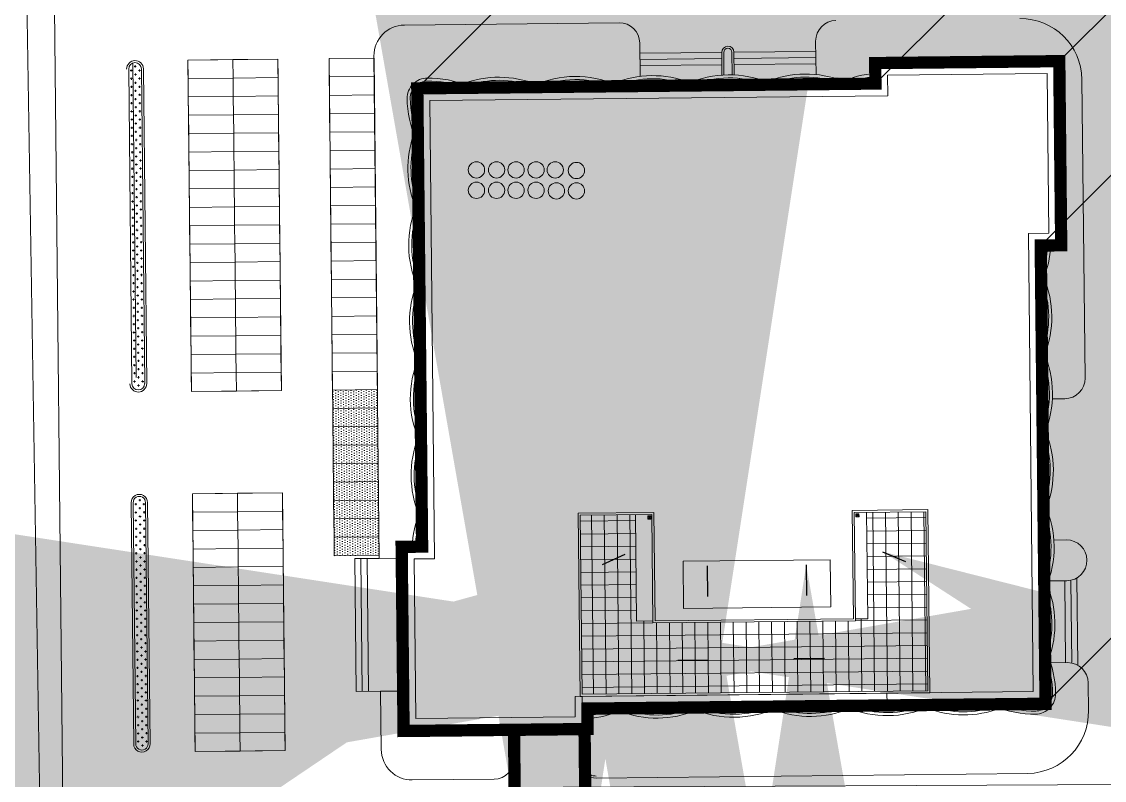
# Model space of a CAD drawing. Header units: millimetres. Extents: x 89040 to 596321, y -313033 to 2401191.
# Drawn here: x 596050.8 to 596103.8, y 1200675.4 to 1200712.5 of the extents above; entities that cross this region are included whole.
import ezdxf

# ---------------------------------------------------------------- set-up
doc = ezdxf.new("R2010")
doc.units = ezdxf.units.MM
doc.header["$MEASUREMENT"] = 0
doc.layers.get('0').update_dxf_attribs({"color": 251, "lineweight": 9})
for name, color, linetype, lineweight in [('1', 8, 'Continuous', 13), ('3', 8, 'Continuous', 9), ('4 duong di', 11, 'Continuous', 9), ('BONGDO', 251, 'Continuous', 9), ('cocay', 3, 'Continuous', 9), ('CONGTRINH', 7, 'Continuous', 20), ('CONGTRINH2', 30, 'Continuous', 18), ('HATCH', 8, 'Continuous', 5), ('KY HIEU', 9, 'Continuous', 9), ('LEDUONG', 6, 'Continuous', 20), ('MANH', 8, 'Continuous', 9), ('NET 1', 53, 'Continuous', 15), ('NET 2', 8, 'Continuous', 9), ('tang cao', 7, 'Continuous', 5), ('TRAN', 141, 'Continuous', 9), ('VD', 144, 'Continuous', 5)]:
    doc.layers.add(name, color=color, linetype=linetype, lineweight=lineweight)
doc.layers.add('DUONG NOI BO CONG TRINH', color=7, linetype='Continuous', lineweight=20, true_color=0x5e5e5e)
doc.styles.add('THAO', font='VHELVCN.TTF')
doc.styles.add('VN', font='VHELVCN.TTF')
doc.dimstyles.new('HOA75', dxfattribs={"dimscale": 0, "dimtxt": 450, "dimasz": 120, "dimexe": 150, "dimexo": 0, "dimgap": 50, "dimtad": 1, "dimdec": 0, "dimrnd": 0.001, "dimzin": 13, "dimdsep": 46, "dimtxsty": 'VN', "dimblk": 'TICKA', "dimcen": 0.09, "dimclrd": 9, "dimclre": 9, "dimclrt": 7, "dimadec": 0, "dimazin": 0, "dimtfac": 1, "dimtdec": 0, "dimtix": 1, "dimtmove": 2, "dimatfit": 3, "dimldrblk": 'PL1', "dimfxl": 1, "dimtolj": 1, "dimtzin": 13, "dimarcsym": 0})
doc.dimstyles.new('SK100-M', dxfattribs={"dimscale": 100, "dimtxt": 3.6, "dimasz": 1.5, "dimexe": 3, "dimexo": 2, "dimgap": 0.5, "dimtad": 1, "dimdec": 0, "dimtxsty": 'THAO', "dimblk": 'ARCHTICK', "dimcen": 0.091, "dimdle": 3, "dimclrd": 256, "dimclre": 256, "dimclrt": 9, "dimadec": 0, "dimazin": 0, "dimtfac": 1, "dimtdec": 0, "dimtmove": 2, "dimatfit": 3, "dimfxl": 55, "dimfxlon": 1, "dimlwe": -1, "dimarcsym": 0})
pattern_1 = [(90.6, (597273.80756, 1201002.23197), (-0.20208339, 0.197894676), [0.1, -0.3]), (180.6, (597273.85704, 1201002.2825), (-0.197894677, -0.20208339), [0.1, -0.3])]

# ---------------------------------------------------------------- blocks, each defined once
blk = doc.blocks.new('_ARCHTICK')
at = {"color": 0, "linetype": 'ByBlock', "const_width": 0.15}
blk.add_lwpolyline([(-0.5, -0.5), (0.5, 0.5)], dxfattribs=at)
blk = doc.blocks.new('A$C1DBB6D49')
at = {"layer": 'VD', "linetype": 'ByBlock'}
for p, q in [((0, 150), (150, 0)), ((150, 150), (0, 0))]:
    blk.add_line(p, q, dxfattribs=at)
blk.add_lwpolyline([(0, 0), (150, 0), (150, 150), (0, 150)], close=True, dxfattribs=at)
blk.add_circle((75, 75), 70, dxfattribs=at)
blk = doc.blocks.new('PL')
at = {"layer": '1', "ltscale": 100}
blk.add_line((4.0299, 0), (-6.6714, 0), dxfattribs=at)
at = {"layer": '1', "ltscale": 100, "const_width": 1.6}
blk.add_lwpolyline([(0, 0), (-2.5668, -8.5083)], dxfattribs=at)
blk = doc.blocks.new('PL1')
at = {"layer": '4 duong di', "ltscale": 100, "xscale": 0.25, "yscale": 0.25, "zscale": 0.25}
blk.add_blockref('PL', (0, 0), dxfattribs=at)
blk = doc.blocks.new('TICKA')
at = {"color": 0}
for p, q in [((0, 2.5), (0, -2.5)), ((-2.5, 0), (2.5, 0))]:
    blk.add_line(p, q, dxfattribs=at)
at = {"color": 0, "const_width": 0.5}
blk.add_lwpolyline([(-0.70711, -0.70711), (0.70711, 0.70711)], dxfattribs=at)
at = {"color": 0, "const_width": 0.25}
for points in [[(0.58211, 0.70711, 1), (0.83211, 0.70711, 1)], [(-0.83211, -0.70711, 1), (-0.58211, -0.70711, 1)]]:
    blk.add_lwpolyline(points, format="xyb", close=True, dxfattribs=at)

msp = doc.modelspace()

# ---------------------------------------------------------------- hatches: boundary and pattern name
at = {"layer": 'BONGDO'}
h = msp.add_hatch(dxfattribs=at)
h.set_pattern_fill('ANSI35', color=256, style=0)
h.set_pattern_definition([(45, (594650.35277, 1198136.11867), (-0.176776695, 0.176776695), []), (45, (594650.52954, 1198136.11867), (-0.176776695, 0.176776695), [0.3125, -0.0625, 0, -0.0625])])
h.paths.add_polyline_path([(596100.903, 1200679.163), (596105.96, 1200684.22), (596105.726, 1200706.619), (596106.726, 1200706.629), (596106.631, 1200715.629), (596097.632, 1200715.535), (596097.642, 1200714.535), (596075.244, 1200714.3), (596070.186, 1200709.243), (596092.58, 1200709.819), (596092.574, 1200710.477), (596101.574, 1200710.571), (596101.668, 1200701.572), (596100.668, 1200701.561)])
at = {"layer": 'cocay'}
h = msp.add_hatch(dxfattribs=at)
h.set_pattern_fill('CROSS', color=256, scale=0.8, angle=90.6, style=0)
h.set_pattern_definition(pattern_1)
edge = h.paths.add_edge_path()
edge.add_ellipse((596056.385, 1200710.188), major_axis=(0.219, 0.219), ratio=1, start_angle=315.8107, end_angle=495.3893)
edge.add_line((596056.075, 1200710.186), (596056.236, 1200694.805))
edge.add_ellipse((596056.546, 1200694.809), major_axis=(-0.219, 0.219), ratio=1, start_angle=45.8107, end_angle=225.3893)
edge.add_line((596056.857, 1200694.811), (596056.695, 1200710.192))
h = msp.add_hatch(dxfattribs=at)
h.set_pattern_fill('CROSS', color=256, scale=0.8, angle=90.6, style=0)
h.set_pattern_definition(pattern_1)
edge = h.paths.add_edge_path()
edge.add_line((596056.297, 1200688.987), (596056.421, 1200677.188))
edge.add_ellipse((596056.721, 1200677.2), major_axis=(0.212, 0.212), ratio=1, start_angle=137.2673, end_angle=313.9327)
edge.add_line((596057.021, 1200677.195), (596056.897, 1200688.993))
edge.add_ellipse((596056.597, 1200688.999), major_axis=(0.212, 0.212), ratio=1, start_angle=313.9327, end_angle=497.2673)
at = {"layer": 'DUONG NOI BO CONG TRINH'}
h = msp.add_hatch(dxfattribs=at)
h.set_pattern_fill('NET', color=256, scale=5, angle=45, style=0)
h.set_pattern_definition([(45, (27179.217, -3.7959), (-0.44194173824, 0.44194173824), []), (135, (27179.217, -3.7959), (-0.44194173824, -0.44194173824), [])])
h.paths.add_polyline_path([(595998.656, 1200617.011), (596052.618, 1200617.66, -1.001506), (596052.642, 1200615.66), (595998.68, 1200615.011, -1.001506)], flags=16)
h.paths.add_polyline_path([(596078.616, 1200618.011), (596120.713, 1200618.581, -1), (596120.74, 1200616.581), (596078.643, 1200616.011, -1)], flags=16)
h.paths.add_polyline_path([(596146.925, 1200618.935), (596194.751, 1200619.582, -1), (596194.778, 1200617.582), (596146.952, 1200616.935, -1)], flags=16)
edge = h.paths.add_edge_path()
edge.add_line((595975.366, 1200621.615), (595814.219, 1200619.436))
edge.add_line((595814.219, 1200619.436), (595814.219, 1200614.44))
edge.add_line((595814.219, 1200614.44), (595970.654, 1200616.632))
edge.add_arc((595970.669, 1200615.632), 1, -89.2251, 90.8307, ccw=False)
edge.add_line((595970.683, 1200614.632), (595814.219, 1200612.44))
edge.add_line((595814.219, 1200612.44), (595814.219, 1200607.435))
edge.add_line((595814.219, 1200607.435), (595974.19, 1200609.598))
edge.add_arc((595974.285, 1200602.599), 7, 0, 90.7749, ccw=False)
edge.add_line((595981.285, 1200602.599), (595981.285, 1200568.116))
edge.add_line((595981.285, 1200568.116), (595987.285, 1200568.116))
edge.add_line((595987.285, 1200568.116), (595987.285, 1200602.869))
edge.add_arc((595994.285, 1200602.869), 7, 90.7749, 180, ccw=False)
edge.add_line((595994.19, 1200609.869), (596214.85, 1200612.853))
edge.add_arc((596214.958, 1200604.854), 8, 0.7749, 90.7749, ccw=False)
edge.add_line((596222.957, 1200604.962), (596223.122, 1200592.784))
edge.add_line((596223.122, 1200592.784), (596232.209, 1200584.085))
edge.add_line((596232.209, 1200584.085), (596230.713, 1200568.116))
edge.add_line((596230.713, 1200568.116), (596235.734, 1200568.116))
edge.add_line((596235.734, 1200568.116), (596236.802, 1200579.51))
edge.add_arc((596237.798, 1200579.417), 1, -5.3533, 174.6467, ccw=False)
edge.add_line((596238.793, 1200579.323), (596237.743, 1200568.116))
edge.add_line((596237.743, 1200568.116), (596242.765, 1200568.116))
edge.add_line((596242.765, 1200568.116), (596246.715, 1200610.264))
edge.add_line((596246.715, 1200610.264), (596249.386, 1200635.205))
edge.add_arc((596209.613, 1200639.465), 40, 353.8867, 369.9726)
edge.add_line((596249.009, 1200646.392), (596246.001, 1200663.499))
edge.add_line((596246.001, 1200663.499), (596243.075, 1200681.546))
edge.add_line((596243.075, 1200681.546), (596240.952, 1200693.979))
edge.add_line((596240.952, 1200693.979), (596234.861, 1200727.436))
edge.add_line((596234.861, 1200727.436), (596233.108, 1200738.302))
edge.add_line((596233.108, 1200738.302), (596228.044, 1200738.302))
edge.add_line((596228.044, 1200738.302), (596229.933, 1200726.59))
edge.add_line((596229.933, 1200726.59), (596240.651, 1200667.717))
edge.add_arc((596239.627, 1200667.759), 1.025, 202.9982, 357.6374, ccw=False)
edge.add_line((596238.684, 1200667.359), (596227.962, 1200726.252))
edge.add_line((596227.962, 1200726.252), (596226.018, 1200738.302))
edge.add_line((596226.018, 1200738.302), (596220.953, 1200738.302))
edge.add_line((596220.953, 1200738.302), (596223.034, 1200725.406))
edge.add_line((596223.034, 1200725.406), (596234.527, 1200662.272))
edge.add_line((596234.527, 1200662.272), (596222.347, 1200650.092))
edge.add_line((596222.347, 1200650.092), (596222.578, 1200632.96))
edge.add_arc((596214.579, 1200632.851), 8, -89.2251, 0.7749, ccw=False)
edge.add_line((596214.687, 1200624.852), (596214.35, 1200624.848))
edge.add_arc((596214.269, 1200630.847), 6, 180.7749, 270.7749, ccw=False)
edge.add_line((596208.269, 1200630.766), (596207.34, 1200699.451))
edge.add_line((596207.34, 1200699.451), (596201.599, 1200738.302))
edge.add_line((596201.599, 1200738.302), (596196.544, 1200738.302))
edge.add_line((596196.544, 1200738.302), (596202.248, 1200699.71))
edge.add_arc((596192.355, 1200698.248), 10, 0.7749, 8.4068, ccw=False)
edge.add_line((596202.354, 1200698.383), (596203.243, 1200632.698))
edge.add_arc((596195.244, 1200632.59), 8, -89.3934, 0.7749, ccw=False)
edge.add_line((596195.328, 1200624.59), (596062.072, 1200622.984))
edge.add_line((596062.072, 1200622.984), (595993.4, 1200621.859))
edge.add_arc((595993.285, 1200627.858), 6, 180, 271.1014, ccw=False)
edge.add_line((595987.285, 1200627.858), (595987.285, 1200690.09))
edge.add_arc((595993.285, 1200690.09), 6, 171.2562, 180, ccw=False)
edge.add_line((595987.354, 1200691.002), (595994.629, 1200738.302))
edge.add_line((595994.629, 1200738.302), (595988.559, 1200738.302))
edge.add_line((595988.559, 1200738.302), (595981.354, 1200691.461))
edge.add_arc((595987.285, 1200690.549), 6, 171.2562, 180)
edge.add_line((595981.285, 1200690.549), (595981.285, 1200627.615))
edge.add_arc((595975.285, 1200627.615), 6, 270.7749, 360, ccw=False)
at = {"layer": 'HATCH'}
h = msp.add_hatch(dxfattribs=at)
h.set_pattern_fill('DOTS', color=256, scale=2, angle=90.6, style=0)
h.set_pattern_definition([(90.6, (597453.3742, 1200625.05571), (-0.125647633, 0.0611876), [0, -0.125])])
h.paths.add_polyline_path([(596066.04, 1200694.498), (596066.05, 1200693.598), (596068.249, 1200693.621), (596068.24, 1200694.521)])
h.paths.add_polyline_path([(596066.05, 1200693.598), (596066.059, 1200692.698), (596068.259, 1200692.721), (596068.249, 1200693.621)])
h.paths.add_polyline_path([(596066.059, 1200692.698), (596066.068, 1200691.798), (596068.268, 1200691.821), (596068.259, 1200692.721)])
h.paths.add_polyline_path([(596066.068, 1200691.798), (596066.078, 1200690.898), (596068.278, 1200690.922), (596068.268, 1200691.821)])
h.paths.add_polyline_path([(596066.078, 1200690.898), (596066.087, 1200689.999), (596068.287, 1200690.022), (596068.278, 1200690.922)])
h.paths.add_polyline_path([(596066.087, 1200689.999), (596066.097, 1200689.099), (596068.297, 1200689.122), (596068.287, 1200690.022)])
h.paths.add_polyline_path([(596066.097, 1200689.099), (596066.106, 1200688.199), (596068.306, 1200688.222), (596068.297, 1200689.122)])
h.paths.add_polyline_path([(596066.106, 1200688.199), (596066.116, 1200687.299), (596068.315, 1200687.322), (596068.306, 1200688.222)])
h.paths.add_polyline_path([(596066.116, 1200687.299), (596066.125, 1200686.399), (596068.325, 1200686.422), (596068.315, 1200687.322)])
at = {"layer": 'HATCH', "linetype": 'ByBlock'}
h = msp.add_hatch(dxfattribs=at)
h.set_pattern_fill('NET', color=256, scale=5, angle=90.6, style=0)
h.set_pattern_definition([(90.6, (594650.35277, 1198136.11867), (-0.62496573, -0.00654487), []), (180.6, (594650.35277, 1198136.11867), (0.00654487, -0.62496573), [])])
h.paths.add_polyline_path([(596080.909, 1200683.203), (596080.855, 1200688.403), (596078.155, 1200688.375), (596078.247, 1200679.625), (596095.146, 1200679.802), (596095.054, 1200688.552), (596092.154, 1200688.521), (596092.209, 1200683.322), (596091.609, 1200683.315), (596091.61, 1200683.215), (596081.71, 1200683.112), (596081.709, 1200683.212)])
at = {"layer": 'tang cao'}
h = msp.add_hatch(color=256, dxfattribs=at)
edge = h.paths.add_edge_path()
edge.add_arc((596073.08, 1200705.257), 0.399, 0, 360)
h = msp.add_hatch(color=256, dxfattribs=at)
edge = h.paths.add_edge_path()
edge.add_arc((596074.061, 1200705.257), 0.399, 0, 360)
h = msp.add_hatch(color=256, dxfattribs=at)
edge = h.paths.add_edge_path()
edge.add_arc((596075.014, 1200705.257), 0.399, 0, 360)
h = msp.add_hatch(color=256, dxfattribs=at)
edge = h.paths.add_edge_path()
edge.add_arc((596075.994, 1200705.257), 0.399, 0, 360)
h = msp.add_hatch(color=256, dxfattribs=at)
edge = h.paths.add_edge_path()
edge.add_arc((596076.93, 1200705.257), 0.399, 0, 360)
h = msp.add_hatch(color=256, dxfattribs=at)
edge = h.paths.add_edge_path()
edge.add_arc((596077.967, 1200705.227), 0.399, 0, 360)
h = msp.add_hatch(color=256, dxfattribs=at)
edge = h.paths.add_edge_path()
edge.add_arc((596073.08, 1200704.261), 0.399, 0, 360)
h = msp.add_hatch(color=256, dxfattribs=at)
edge = h.paths.add_edge_path()
edge.add_arc((596074.061, 1200704.261), 0.399, 0, 360)
h = msp.add_hatch(color=256, dxfattribs=at)
edge = h.paths.add_edge_path()
edge.add_arc((596075.014, 1200704.261), 0.399, 0, 360)
h = msp.add_hatch(color=256, dxfattribs=at)
edge = h.paths.add_edge_path()
edge.add_arc((596075.994, 1200704.261), 0.399, 0, 360)
h = msp.add_hatch(color=256, dxfattribs=at)
edge = h.paths.add_edge_path()
edge.add_arc((596076.986, 1200704.232), 0.399, 0, 360)
h = msp.add_hatch(color=256, dxfattribs=at)
edge = h.paths.add_edge_path()
edge.add_arc((596077.967, 1200704.232), 0.399, 0, 360)

# ---------------------------------------------------------------- linework, layer by layer
at = {"layer": '1', "color": 3}
for p, q in [((596056.695, 1200710.192), (596056.857, 1200694.811)), ((596056.795, 1200710.193), (596056.957, 1200694.812)), ((596056.321, 1200677.187), (596056.197, 1200688.986)), ((596056.421, 1200677.188), (596056.297, 1200688.987)), ((596056.897, 1200688.993), (596057.021, 1200677.195)), ((596056.997, 1200688.994), (596057.121, 1200677.196)), ((596074.915, 1200677.89), (596074.929, 1200676.491))]:
    msp.add_line(p, q, dxfattribs=at)
for points in [[(596056.236, 1200694.805), (596056.075, 1200710.186)], [(596056.436, 1200695.104), (596056.275, 1200710.485)]]:
    msp.add_lwpolyline(points, dxfattribs=at)
for centre, radius, start, end in [((596056.385, 1200710.188), 0.41, 0.7593, 180.4407), ((596056.385, 1200710.188), 0.31, 0.8107, 180.3893), ((596056.546, 1200694.809), 0.41, 180.7593, 0.4407), ((596056.546, 1200694.809), 0.31, 180.8107, 0.3893), ((596056.597, 1200688.999), 0.4, 359.3448, 181.8552), ((596056.597, 1200688.999), 0.3, 358.9327, 182.2673), ((596056.721, 1200677.2), 0.4, 179.3448, 1.8552), ((596056.721, 1200677.2), 0.3, 178.9327, 2.2673), ((596078.929, 1200676.533), 1, 237.233, 270.6)]:
    msp.add_arc(centre, radius, start, end, dxfattribs=at)
at = {"layer": '3'}
for p, q in [((596058.971, 1200710.625), (596061.171, 1200710.648)), ((596061.171, 1200710.648), (596058.971, 1200710.625)), ((596058.98, 1200709.725), (596058.971, 1200710.625)), ((596063.371, 1200710.671), (596061.171, 1200710.648)), ((596061.171, 1200710.648), (596063.371, 1200710.671)), ((596061.171, 1200710.648), (596061.18, 1200709.748)), ((596061.171, 1200710.648), (596061.18, 1200709.748)), ((596063.38, 1200709.771), (596063.371, 1200710.671)), ((596068.07, 1200710.72), (596065.871, 1200710.697)), ((596065.871, 1200710.697), (596068.07, 1200710.72)), ((596065.871, 1200710.697), (596065.88, 1200709.797)), ((596065.871, 1200710.697), (596065.88, 1200709.797)), ((596058.98, 1200709.725), (596061.18, 1200709.748)), ((596061.18, 1200709.748), (596058.98, 1200709.725)), ((596058.99, 1200708.825), (596058.98, 1200709.725)), ((596063.38, 1200709.771), (596061.18, 1200709.748)), ((596061.18, 1200709.748), (596063.38, 1200709.771)), ((596061.18, 1200709.748), (596061.19, 1200708.848)), ((596061.18, 1200709.748), (596061.19, 1200708.848)), ((596063.39, 1200708.871), (596063.38, 1200709.771)), ((596068.08, 1200709.82), (596065.88, 1200709.797)), ((596065.88, 1200709.797), (596068.08, 1200709.82)), ((596065.88, 1200709.797), (596065.889, 1200708.897)), ((596065.88, 1200709.797), (596065.889, 1200708.897)), ((596058.99, 1200708.825), (596061.19, 1200708.848)), ((596061.19, 1200708.848), (596058.99, 1200708.825)), ((596058.99, 1200708.825), (596061.19, 1200708.848)), ((596061.19, 1200708.848), (596058.99, 1200708.825)), ((596058.999, 1200707.925), (596058.99, 1200708.825)), ((596063.39, 1200708.871), (596061.19, 1200708.848)), ((596061.19, 1200708.848), (596063.39, 1200708.871)), ((596063.39, 1200708.871), (596061.19, 1200708.848)), ((596061.19, 1200708.848), (596063.39, 1200708.871)), ((596061.19, 1200708.848), (596061.199, 1200707.948)), ((596061.19, 1200708.848), (596061.199, 1200707.948)), ((596063.399, 1200707.971), (596063.39, 1200708.871)), ((596068.089, 1200708.92), (596065.889, 1200708.897)), ((596065.889, 1200708.897), (596068.089, 1200708.92)), ((596068.089, 1200708.92), (596065.889, 1200708.897)), ((596065.889, 1200708.897), (596068.089, 1200708.92)), ((596065.889, 1200708.897), (596065.899, 1200707.997)), ((596065.889, 1200708.897), (596065.899, 1200707.997)), ((596058.999, 1200707.925), (596061.199, 1200707.948)), ((596061.199, 1200707.948), (596058.999, 1200707.925)), ((596063.399, 1200707.971), (596061.199, 1200707.948)), ((596061.199, 1200707.948), (596063.399, 1200707.971)), ((596061.199, 1200707.948), (596061.209, 1200707.048)), ((596061.199, 1200707.948), (596061.209, 1200707.048)), ((596063.408, 1200707.071), (596063.399, 1200707.971)), ((596068.099, 1200708.02), (596065.899, 1200707.997)), ((596065.899, 1200707.997), (596068.099, 1200708.02)), ((596065.899, 1200707.997), (596065.908, 1200707.097)), ((596065.899, 1200707.997), (596065.908, 1200707.097)), ((596059.008, 1200707.025), (596058.999, 1200707.925)), ((596059.008, 1200707.025), (596061.209, 1200707.048)), ((596061.209, 1200707.048), (596059.008, 1200707.025)), ((596059.018, 1200706.125), (596059.008, 1200707.025)), ((596063.408, 1200707.071), (596061.209, 1200707.048)), ((596061.209, 1200707.048), (596063.408, 1200707.071)), ((596061.209, 1200707.048), (596061.218, 1200706.148)), ((596061.209, 1200707.048), (596061.218, 1200706.148)), ((596063.418, 1200706.171), (596063.408, 1200707.071)), ((596068.108, 1200707.12), (596065.908, 1200707.097)), ((596065.908, 1200707.097), (596068.108, 1200707.12)), ((596065.908, 1200707.097), (596065.918, 1200706.197)), ((596065.908, 1200707.097), (596065.918, 1200706.197)), ((596059.018, 1200706.125), (596061.218, 1200706.148)), ((596061.218, 1200706.148), (596059.018, 1200706.125)), ((596059.027, 1200705.225), (596059.018, 1200706.125)), ((596063.418, 1200706.171), (596061.218, 1200706.148)), ((596061.218, 1200706.148), (596063.418, 1200706.171)), ((596061.218, 1200706.148), (596061.227, 1200705.248)), ((596061.218, 1200706.148), (596061.227, 1200705.248)), ((596063.427, 1200705.271), (596063.418, 1200706.171)), ((596068.118, 1200706.22), (596065.918, 1200706.197)), ((596065.918, 1200706.197), (596068.118, 1200706.22)), ((596065.918, 1200706.197), (596065.927, 1200705.297)), ((596065.918, 1200706.197), (596065.927, 1200705.297)), ((596068.127, 1200705.321), (596065.927, 1200705.297)), ((596065.927, 1200705.297), (596068.127, 1200705.321)), ((596065.927, 1200705.297), (596065.937, 1200704.398)), ((596065.927, 1200705.297), (596065.937, 1200704.398)), ((596059.027, 1200705.225), (596061.227, 1200705.248)), ((596061.227, 1200705.248), (596059.027, 1200705.225)), ((596059.037, 1200704.325), (596059.027, 1200705.225)), ((596063.427, 1200705.271), (596061.227, 1200705.248)), ((596061.227, 1200705.248), (596063.427, 1200705.271)), ((596061.227, 1200705.248), (596061.237, 1200704.348)), ((596061.227, 1200705.248), (596061.237, 1200704.348)), ((596063.437, 1200704.371), (596063.427, 1200705.271)), ((596059.037, 1200704.325), (596061.237, 1200704.348)), ((596061.237, 1200704.348), (596059.037, 1200704.325)), ((596059.046, 1200703.425), (596059.037, 1200704.325)), ((596063.437, 1200704.371), (596061.237, 1200704.348)), ((596061.237, 1200704.348), (596063.437, 1200704.371)), ((596061.237, 1200704.348), (596061.246, 1200703.448)), ((596061.237, 1200704.348), (596061.246, 1200703.448)), ((596063.446, 1200703.471), (596063.437, 1200704.371)), ((596068.136, 1200704.421), (596065.937, 1200704.398)), ((596065.937, 1200704.398), (596068.136, 1200704.421)), ((596065.937, 1200704.398), (596065.946, 1200703.498)), ((596065.937, 1200704.398), (596065.946, 1200703.498)), ((596061.246, 1200703.448), (596059.046, 1200703.425)), ((596059.046, 1200703.425), (596061.246, 1200703.448)), ((596059.056, 1200702.525), (596059.046, 1200703.425)), ((596063.446, 1200703.471), (596061.246, 1200703.448)), ((596061.246, 1200703.448), (596063.446, 1200703.471)), ((596061.246, 1200703.448), (596061.256, 1200702.548)), ((596061.246, 1200703.448), (596061.256, 1200702.548)), ((596063.456, 1200702.571), (596063.446, 1200703.471)), ((596068.146, 1200703.521), (596065.946, 1200703.498)), ((596065.946, 1200703.498), (596068.146, 1200703.521)), ((596065.946, 1200703.498), (596065.955, 1200702.598)), ((596065.946, 1200703.498), (596065.955, 1200702.598)), ((596061.256, 1200702.548), (596059.056, 1200702.525)), ((596059.056, 1200702.525), (596061.256, 1200702.548)), ((596061.256, 1200702.548), (596059.056, 1200702.525)), ((596059.065, 1200701.625), (596059.056, 1200702.525)), ((596063.456, 1200702.571), (596061.256, 1200702.548)), ((596061.256, 1200702.548), (596063.456, 1200702.571)), ((596061.256, 1200702.548), (596061.265, 1200701.649)), ((596063.465, 1200701.672), (596063.456, 1200702.571)), ((596068.155, 1200702.621), (596065.955, 1200702.598)), ((596065.955, 1200702.598), (596068.155, 1200702.621)), ((596065.955, 1200702.598), (596065.965, 1200701.698)), ((596059.065, 1200701.625), (596061.265, 1200701.649)), ((596061.265, 1200701.649), (596059.065, 1200701.625)), ((596059.074, 1200700.726), (596059.065, 1200701.625)), ((596063.465, 1200701.672), (596061.265, 1200701.649)), ((596061.265, 1200701.649), (596063.465, 1200701.672)), ((596061.265, 1200701.649), (596061.275, 1200700.749)), ((596063.474, 1200700.772), (596063.465, 1200701.672)), ((596068.165, 1200701.721), (596065.965, 1200701.698)), ((596065.965, 1200701.698), (596068.165, 1200701.721)), ((596065.965, 1200701.698), (596065.974, 1200700.798)), ((596059.074, 1200700.726), (596061.275, 1200700.749)), ((596059.074, 1200700.726), (596061.275, 1200700.749)), ((596061.275, 1200700.749), (596059.074, 1200700.726)), ((596059.084, 1200699.826), (596059.074, 1200700.726)), ((596063.474, 1200700.772), (596061.275, 1200700.749)), ((596063.474, 1200700.772), (596061.275, 1200700.749)), ((596061.275, 1200700.749), (596063.474, 1200700.772)), ((596061.275, 1200700.749), (596061.284, 1200699.849)), ((596061.275, 1200700.749), (596061.284, 1200699.849)), ((596063.484, 1200699.872), (596063.474, 1200700.772)), ((596068.174, 1200700.821), (596065.974, 1200700.798)), ((596068.174, 1200700.821), (596065.974, 1200700.798)), ((596065.974, 1200700.798), (596068.174, 1200700.821)), ((596065.974, 1200700.798), (596065.984, 1200699.898)), ((596065.974, 1200700.798), (596065.984, 1200699.898)), ((596059.084, 1200699.826), (596061.284, 1200699.849)), ((596061.284, 1200699.849), (596059.084, 1200699.826)), ((596059.093, 1200698.926), (596059.084, 1200699.826)), ((596063.484, 1200699.872), (596061.284, 1200699.849)), ((596061.284, 1200699.849), (596063.484, 1200699.872)), ((596061.284, 1200699.849), (596061.293, 1200698.949)), ((596061.284, 1200699.849), (596061.293, 1200698.949)), ((596063.493, 1200698.972), (596063.484, 1200699.872)), ((596068.184, 1200699.921), (596065.984, 1200699.898)), ((596065.984, 1200699.898), (596068.184, 1200699.921)), ((596065.984, 1200699.898), (596065.993, 1200698.998)), ((596065.984, 1200699.898), (596065.993, 1200698.998)), ((596059.093, 1200698.926), (596061.293, 1200698.949)), ((596061.293, 1200698.949), (596059.093, 1200698.926)), ((596063.493, 1200698.972), (596061.293, 1200698.949)), ((596061.293, 1200698.949), (596063.493, 1200698.972)), ((596061.293, 1200698.949), (596061.303, 1200698.049)), ((596061.293, 1200698.949), (596061.303, 1200698.049)), ((596063.503, 1200698.072), (596063.493, 1200698.972)), ((596068.193, 1200699.021), (596065.993, 1200698.998)), ((596065.993, 1200698.998), (596068.193, 1200699.021)), ((596065.993, 1200698.998), (596066.003, 1200698.098)), ((596065.993, 1200698.998), (596066.003, 1200698.098)), ((596059.103, 1200698.026), (596059.093, 1200698.926)), ((596059.103, 1200698.026), (596061.303, 1200698.049)), ((596061.303, 1200698.049), (596059.103, 1200698.026)), ((596059.103, 1200698.026), (596061.303, 1200698.049)), ((596061.303, 1200698.049), (596059.103, 1200698.026)), ((596059.112, 1200697.126), (596059.103, 1200698.026)), ((596063.503, 1200698.072), (596061.303, 1200698.049)), ((596061.303, 1200698.049), (596063.503, 1200698.072)), ((596063.503, 1200698.072), (596061.303, 1200698.049)), ((596061.303, 1200698.049), (596063.503, 1200698.072)), ((596061.303, 1200698.049), (596061.312, 1200697.149)), ((596061.303, 1200698.049), (596061.312, 1200697.149)), ((596063.512, 1200697.172), (596063.503, 1200698.072)), ((596068.202, 1200698.121), (596066.003, 1200698.098)), ((596066.003, 1200698.098), (596068.202, 1200698.121)), ((596068.202, 1200698.121), (596066.003, 1200698.098)), ((596066.003, 1200698.098), (596068.202, 1200698.121)), ((596066.003, 1200698.098), (596066.012, 1200697.198)), ((596066.003, 1200698.098), (596066.012, 1200697.198)), ((596059.112, 1200697.126), (596061.312, 1200697.149)), ((596061.312, 1200697.149), (596059.112, 1200697.126)), ((596059.122, 1200696.226), (596059.112, 1200697.126)), ((596063.512, 1200697.172), (596061.312, 1200697.149)), ((596061.312, 1200697.149), (596063.512, 1200697.172)), ((596061.312, 1200697.149), (596061.322, 1200696.249)), ((596061.312, 1200697.149), (596061.322, 1200696.249)), ((596063.522, 1200696.272), (596063.512, 1200697.172)), ((596068.212, 1200697.221), (596066.012, 1200697.198)), ((596066.012, 1200697.198), (596068.212, 1200697.221)), ((596066.012, 1200697.198), (596066.021, 1200696.298)), ((596066.012, 1200697.198), (596066.021, 1200696.298)), ((596068.221, 1200696.321), (596066.021, 1200696.298)), ((596066.021, 1200696.298), (596068.221, 1200696.321)), ((596068.221, 1200696.321), (596066.021, 1200696.298)), ((596066.021, 1200696.298), (596068.221, 1200696.321)), ((596066.021, 1200696.298), (596066.031, 1200695.398)), ((596066.021, 1200696.298), (596066.031, 1200695.398)), ((596059.122, 1200696.226), (596061.322, 1200696.249)), ((596061.322, 1200696.249), (596059.122, 1200696.226)), ((596059.122, 1200696.226), (596061.322, 1200696.249)), ((596061.322, 1200696.249), (596059.122, 1200696.226)), ((596059.131, 1200695.326), (596059.122, 1200696.226)), ((596063.522, 1200696.272), (596061.322, 1200696.249)), ((596061.322, 1200696.249), (596063.522, 1200696.272)), ((596063.522, 1200696.272), (596061.322, 1200696.249)), ((596061.322, 1200696.249), (596063.522, 1200696.272)), ((596061.322, 1200696.249), (596061.331, 1200695.349)), ((596061.322, 1200696.249), (596061.331, 1200695.349)), ((596063.531, 1200695.372), (596063.522, 1200696.272)), ((596059.131, 1200695.326), (596061.331, 1200695.349)), ((596061.331, 1200695.349), (596059.131, 1200695.326)), ((596059.14, 1200694.426), (596059.131, 1200695.326)), ((596063.531, 1200695.372), (596061.331, 1200695.349)), ((596061.331, 1200695.349), (596063.531, 1200695.372)), ((596061.331, 1200695.349), (596061.341, 1200694.449)), ((596061.331, 1200695.349), (596061.341, 1200694.449)), ((596063.54, 1200694.472), (596063.531, 1200695.372)), ((596068.231, 1200695.421), (596066.031, 1200695.398)), ((596066.031, 1200695.398), (596068.231, 1200695.421)), ((596066.031, 1200695.398), (596066.04, 1200694.498)), ((596066.031, 1200695.398), (596066.04, 1200694.498)), ((596059.14, 1200694.426), (596061.341, 1200694.449)), ((596061.341, 1200694.449), (596059.14, 1200694.426)), ((596063.54, 1200694.472), (596061.341, 1200694.449)), ((596061.341, 1200694.449), (596063.54, 1200694.472)), ((596068.24, 1200694.521), (596066.04, 1200694.498)), ((596066.04, 1200694.498), (596068.24, 1200694.521)), ((596066.04, 1200694.498), (596066.05, 1200693.598)), ((596066.04, 1200694.498), (596066.05, 1200693.598)), ((596068.249, 1200693.621), (596066.05, 1200693.598)), ((596066.05, 1200693.598), (596068.249, 1200693.621)), ((596066.05, 1200693.598), (596066.059, 1200692.698)), ((596068.259, 1200692.721), (596066.059, 1200692.698)), ((596066.059, 1200692.698), (596068.259, 1200692.721)), ((596068.259, 1200692.721), (596066.059, 1200692.698)), ((596066.059, 1200692.698), (596068.259, 1200692.721)), ((596066.059, 1200692.698), (596066.068, 1200691.798)), ((596066.059, 1200692.698), (596066.068, 1200691.798)), ((596068.268, 1200691.821), (596066.068, 1200691.798)), ((596066.068, 1200691.798), (596068.268, 1200691.821)), ((596066.068, 1200691.798), (596066.078, 1200690.898)), ((596068.278, 1200690.922), (596066.078, 1200690.898)), ((596066.078, 1200690.898), (596068.278, 1200690.922)), ((596066.078, 1200690.898), (596066.087, 1200689.999)), ((596068.287, 1200690.022), (596066.087, 1200689.999)), ((596068.287, 1200690.022), (596066.087, 1200689.999)), ((596066.087, 1200689.999), (596068.287, 1200690.022)), ((596066.087, 1200689.999), (596066.097, 1200689.099)), ((596066.087, 1200689.999), (596066.097, 1200689.099)), ((596061.393, 1200689.449), (596059.193, 1200689.426)), ((596059.193, 1200689.426), (596061.393, 1200689.449)), ((596059.202, 1200688.526), (596059.193, 1200689.426)), ((596063.593, 1200689.472), (596061.393, 1200689.449)), ((596061.393, 1200689.449), (596063.593, 1200689.472)), ((596061.393, 1200689.449), (596061.402, 1200688.549)), ((596061.393, 1200689.449), (596061.402, 1200688.549)), ((596063.602, 1200688.573), (596063.593, 1200689.472)), ((596068.297, 1200689.122), (596066.097, 1200689.099)), ((596066.097, 1200689.099), (596068.297, 1200689.122)), ((596066.097, 1200689.099), (596066.106, 1200688.199)), ((596066.097, 1200689.099), (596066.106, 1200688.199)), ((596061.402, 1200688.549), (596059.202, 1200688.526)), ((596059.202, 1200688.526), (596061.402, 1200688.549)), ((596061.402, 1200688.549), (596059.202, 1200688.526)), ((596059.212, 1200687.627), (596059.202, 1200688.526)), ((596063.602, 1200688.573), (596061.402, 1200688.549)), ((596061.402, 1200688.549), (596063.602, 1200688.573)), ((596061.402, 1200688.549), (596061.412, 1200687.65)), ((596063.612, 1200687.673), (596063.602, 1200688.573)), ((596068.306, 1200688.222), (596066.106, 1200688.199)), ((596066.106, 1200688.199), (596068.306, 1200688.222)), ((596066.106, 1200688.199), (596066.116, 1200687.299)), ((596066.106, 1200688.199), (596066.116, 1200687.299)), ((596061.412, 1200687.65), (596059.212, 1200687.627)), ((596059.212, 1200687.627), (596061.412, 1200687.65)), ((596059.212, 1200687.627), (596061.412, 1200687.65)), ((596061.412, 1200687.65), (596059.212, 1200687.627)), ((596059.221, 1200686.727), (596059.212, 1200687.627)), ((596063.612, 1200687.673), (596061.412, 1200687.65)), ((596061.412, 1200687.65), (596063.612, 1200687.673)), ((596063.612, 1200687.673), (596061.412, 1200687.65)), ((596061.412, 1200687.65), (596063.612, 1200687.673)), ((596061.412, 1200687.65), (596061.421, 1200686.75)), ((596061.412, 1200687.65), (596061.421, 1200686.75)), ((596063.621, 1200686.773), (596063.612, 1200687.673)), ((596068.315, 1200687.322), (596066.116, 1200687.299)), ((596066.116, 1200687.299), (596068.315, 1200687.322)), ((596066.116, 1200687.299), (596066.125, 1200686.399)), ((596066.116, 1200687.299), (596066.125, 1200686.399)), ((596063.621, 1200686.773), (596061.421, 1200686.75)), ((596061.421, 1200686.75), (596063.621, 1200686.773)), ((596063.63, 1200685.873), (596063.621, 1200686.773)), ((596061.421, 1200686.75), (596059.221, 1200686.727)), ((596059.221, 1200686.727), (596061.421, 1200686.75)), ((596061.421, 1200686.75), (596059.221, 1200686.727)), ((596059.23, 1200685.827), (596059.221, 1200686.727)), ((596061.421, 1200686.75), (596061.431, 1200685.85)), ((596068.325, 1200686.422), (596066.125, 1200686.399)), ((596066.125, 1200686.399), (596068.325, 1200686.422)), ((596068.326, 1200686.271), (596067.127, 1200686.259)), ((596059.23, 1200685.827), (596061.431, 1200685.85)), ((596061.431, 1200685.85), (596059.23, 1200685.827)), ((596059.24, 1200684.927), (596059.23, 1200685.827)), ((596063.63, 1200685.873), (596061.431, 1200685.85)), ((596061.431, 1200685.85), (596063.63, 1200685.873)), ((596061.431, 1200685.85), (596061.44, 1200684.95)), ((596063.64, 1200684.973), (596063.63, 1200685.873)), ((596059.24, 1200684.927), (596061.44, 1200684.95)), ((596059.24, 1200684.927), (596061.44, 1200684.95)), ((596061.44, 1200684.95), (596059.24, 1200684.927)), ((596059.249, 1200684.027), (596059.24, 1200684.927)), ((596063.64, 1200684.973), (596061.44, 1200684.95)), ((596063.64, 1200684.973), (596061.44, 1200684.95)), ((596061.44, 1200684.95), (596063.64, 1200684.973)), ((596061.44, 1200684.95), (596061.449, 1200684.05)), ((596061.44, 1200684.95), (596061.449, 1200684.05)), ((596063.649, 1200684.073), (596063.64, 1200684.973)), ((596059.249, 1200684.027), (596061.449, 1200684.05)), ((596061.449, 1200684.05), (596059.249, 1200684.027)), ((596059.259, 1200683.127), (596059.249, 1200684.027)), ((596063.649, 1200684.073), (596061.449, 1200684.05)), ((596061.449, 1200684.05), (596063.649, 1200684.073)), ((596061.449, 1200684.05), (596061.459, 1200683.15)), ((596061.449, 1200684.05), (596061.459, 1200683.15)), ((596063.659, 1200683.173), (596063.649, 1200684.073)), ((596059.259, 1200683.127), (596061.459, 1200683.15)), ((596061.459, 1200683.15), (596059.259, 1200683.127)), ((596059.268, 1200682.227), (596059.259, 1200683.127)), ((596063.659, 1200683.173), (596061.459, 1200683.15)), ((596061.459, 1200683.15), (596063.659, 1200683.173)), ((596061.459, 1200683.15), (596061.468, 1200682.25)), ((596061.459, 1200683.15), (596061.468, 1200682.25)), ((596063.668, 1200682.273), (596063.659, 1200683.173)), ((596059.268, 1200682.227), (596061.468, 1200682.25)), ((596061.468, 1200682.25), (596059.268, 1200682.227)), ((596059.278, 1200681.327), (596059.268, 1200682.227)), ((596063.668, 1200682.273), (596061.468, 1200682.25)), ((596061.468, 1200682.25), (596063.668, 1200682.273)), ((596061.468, 1200682.25), (596061.478, 1200681.35)), ((596061.468, 1200682.25), (596061.478, 1200681.35)), ((596063.678, 1200681.373), (596063.668, 1200682.273)), ((596059.278, 1200681.327), (596061.478, 1200681.35)), ((596061.478, 1200681.35), (596059.278, 1200681.327)), ((596059.287, 1200680.427), (596059.278, 1200681.327)), ((596063.678, 1200681.373), (596061.478, 1200681.35)), ((596061.478, 1200681.35), (596063.678, 1200681.373)), ((596061.478, 1200681.35), (596061.487, 1200680.45)), ((596061.478, 1200681.35), (596061.487, 1200680.45)), ((596063.687, 1200680.473), (596063.678, 1200681.373)), ((596059.287, 1200680.427), (596061.487, 1200680.45)), ((596061.487, 1200680.45), (596059.287, 1200680.427)), ((596059.296, 1200679.527), (596059.287, 1200680.427)), ((596063.687, 1200680.473), (596061.487, 1200680.45)), ((596061.487, 1200680.45), (596063.687, 1200680.473)), ((596061.487, 1200680.45), (596061.497, 1200679.55)), ((596061.487, 1200680.45), (596061.497, 1200679.55)), ((596063.696, 1200679.573), (596063.687, 1200680.473)), ((596059.296, 1200679.527), (596061.497, 1200679.55)), ((596061.497, 1200679.55), (596059.296, 1200679.527)), ((596059.306, 1200678.627), (596059.296, 1200679.527)), ((596063.696, 1200679.573), (596061.497, 1200679.55)), ((596061.497, 1200679.55), (596063.696, 1200679.573)), ((596061.497, 1200679.55), (596061.506, 1200678.65)), ((596061.497, 1200679.55), (596061.506, 1200678.65)), ((596063.706, 1200678.673), (596063.696, 1200679.573)), ((596059.306, 1200678.627), (596061.506, 1200678.65)), ((596061.506, 1200678.65), (596059.306, 1200678.627)), ((596059.315, 1200677.727), (596059.306, 1200678.627)), ((596063.706, 1200678.673), (596061.506, 1200678.65)), ((596061.506, 1200678.65), (596063.706, 1200678.673)), ((596061.506, 1200678.65), (596061.515, 1200677.75)), ((596061.506, 1200678.65), (596061.515, 1200677.75)), ((596063.715, 1200677.773), (596063.706, 1200678.673)), ((596063.715, 1200677.773), (596061.515, 1200677.75)), ((596061.515, 1200677.75), (596063.715, 1200677.773)), ((596063.725, 1200676.873), (596063.715, 1200677.773)), ((596061.515, 1200677.75), (596059.315, 1200677.727)), ((596059.315, 1200677.727), (596061.515, 1200677.75)), ((596059.325, 1200676.827), (596059.315, 1200677.727)), ((596061.515, 1200677.75), (596061.525, 1200676.85)), ((596061.515, 1200677.75), (596061.525, 1200676.85)), ((596061.525, 1200676.85), (596059.325, 1200676.827)), ((596059.325, 1200676.827), (596061.525, 1200676.85)), ((596061.525, 1200676.85), (596059.325, 1200676.827)), ((596063.725, 1200676.873), (596061.525, 1200676.85)), ((596061.525, 1200676.85), (596063.725, 1200676.873))]:
    msp.add_line(p, q, dxfattribs=at)
at = {"layer": 'BONGDO'}
for p, q in [((596101.574, 1200710.571), (596106.631, 1200715.629)), ((596070.186, 1200709.243), (596075.244, 1200714.3)), ((596092.585, 1200709.477), (596097.642, 1200714.535)), ((596100.668, 1200701.561), (596105.726, 1200706.619)), ((596100.903, 1200679.163), (596105.96, 1200684.22))]:
    msp.add_line(p, q, dxfattribs=at)
at = {"layer": 'CONGTRINH', "const_width": 0.6}
for points in [[(596078.514, 1200677.928), (596069.515, 1200677.834), (596069.421, 1200686.833), (596070.421, 1200686.844), (596070.186, 1200709.243), (596092.585, 1200709.477), (596092.574, 1200710.477), (596101.574, 1200710.571), (596101.668, 1200701.572), (596100.668, 1200701.561), (596100.903, 1200679.163), (596078.504, 1200678.928), (596078.514, 1200677.928)], [(596074.915, 1200677.89), (596074.987, 1200670.991)], [(596078.457, 1200669.118), (596078.364, 1200677.926)]]:
    msp.add_lwpolyline(points, dxfattribs=at)
at = {"layer": 'CONGTRINH2'}
msp.add_lwpolyline([(596077.908, 1200678.522), (596070.109, 1200678.44), (596070.027, 1200686.24), (596071.027, 1200686.25), (596070.792, 1200708.649), (596093.191, 1200708.883), (596093.181, 1200709.883), (596100.98, 1200709.965), (596101.062, 1200702.165), (596100.062, 1200702.155), (596100.296, 1200679.756), (596077.898, 1200679.522)], close=True, dxfattribs=at)
at = {"layer": 'HATCH'}
msp.add_line((596074.815, 1200677.889), (596074.829, 1200676.49), dxfattribs=at)
for points in [[(596063.54, 1200694.472), (596063.371, 1200710.671), (596058.971, 1200710.625), (596059.141, 1200694.426)], [(596066.04, 1200694.498), (596065.871, 1200710.697), (596068.07, 1200710.72), (596068.24, 1200694.521)], [(596063.725, 1200676.873), (596063.593, 1200689.472), (596059.193, 1200689.426), (596059.325, 1200676.827)]]:
    msp.add_lwpolyline(points, close=True, dxfattribs=at)
msp.add_arc((596078.929, 1200676.533), 0.9, 232.9301, 270.6, dxfattribs=at)
at = {"layer": 'LEDUONG'}
for p, q in [((596050.986, 1200719.994), (596052.507, 1200626.826)), ((596053.248, 1200636.361), (596052.444, 1200713.157)), ((596080.053, 1200712.446), (596069.554, 1200712.336)), ((596081.081, 1200709.828), (596081.064, 1200711.457)), ((596089.68, 1200709.918), (596089.663, 1200711.547)), ((596068.069, 1200710.82), (596068.326, 1200686.271)), ((596102.836, 1200695.084), (596102.683, 1200709.683)), ((596101.238, 1200694.067), (596101.846, 1200694.073)), ((596101.309, 1200687.167), (596101.919, 1200687.174)), ((596101.041, 1200685.164), (596101.94, 1200685.174)), ((596101.15, 1200681.166), (596101.981, 1200681.174)), ((596103.006, 1200678.82), (596102.992, 1200680.185)), ((596068.395, 1200679.772), (596067.195, 1200679.76)), ((596068.395, 1200679.772), (596068.424, 1200676.923)), ((596078.939, 1200675.533), (596100.038, 1200675.754)), ((596069.94, 1200675.438), (596073.94, 1200675.48))]:
    msp.add_line(p, q, dxfattribs=at)
for points in [[(596068.326, 1200686.271), (596069.426, 1200686.283)], [(596068.395, 1200679.772), (596069.494, 1200679.784)]]:
    msp.add_lwpolyline(points, dxfattribs=at)
for centre, radius, start, end in [((596069.569, 1200710.836), 1.5, 90.6, 180.6), ((596080.064, 1200711.446), 1, 0.6, 90.6), ((596090.663, 1200711.557), 1, 90.6, 180.6), ((596099.683, 1200709.651), 3, 0.6, 90.6), ((596101.836, 1200695.073), 1, 270.6, 0.6), ((596101.929, 1200686.174), 1, 0.6, 90.6), ((596101.929, 1200686.174), 1, 270.6, 0.6), ((596101.992, 1200680.174), 1, 0.6, 90.6), ((596099.963, 1200678.796), 3.043, 271.4101, 0.7369), ((596069.924, 1200676.938), 1.5, 180.6, 270.6), ((596073.929, 1200676.48), 1, 270.6, 0.6)]:
    msp.add_arc(centre, radius, start, end, dxfattribs=at)
at = {"layer": 'MANH'}
for p, q in [((596081.069, 1200710.957), (596085.068, 1200710.998)), ((596081.072, 1200710.657), (596085.072, 1200710.699)), ((596085.068, 1200710.998), (596085.08, 1200709.891)), ((596085.168, 1200711), (596085.18, 1200709.897)), ((596085.568, 1200711.004), (596085.58, 1200709.901)), ((596089.668, 1200711.047), (596085.668, 1200711.005)), ((596085.668, 1200711.005), (596085.68, 1200709.897)), ((596089.671, 1200710.747), (596085.672, 1200710.705)), ((596081.075, 1200710.357), (596085.075, 1200710.399)), ((596089.674, 1200710.447), (596085.675, 1200710.405)), ((596067.195, 1200679.76), (596067.127, 1200686.259)), ((596067.495, 1200679.763), (596067.427, 1200686.262)), ((596067.795, 1200679.766), (596067.727, 1200686.265)), ((596101.882, 1200681.173), (596101.84, 1200685.173)), ((596102.182, 1200681.176), (596102.14, 1200685.176)), ((596102.483, 1200681.045), (596102.438, 1200685.313))]:
    msp.add_line(p, q, dxfattribs=at)
for radius in [0.3, 0.2]:
    msp.add_arc((596085.368, 1200711.002), radius, 0.6, 180.6, dxfattribs=at)
at = {"layer": 'NET 1'}
msp.add_line((596100.819, 1200687.162), (596100.747, 1200694.062), dxfattribs=at)
at = {"layer": 'NET 1', "linetype": 'ByBlock'}
for points in [[(596081.71, 1200683.112), (596081.655, 1200688.412), (596078.155, 1200688.375), (596078.247, 1200679.625), (596095.146, 1200679.802), (596095.054, 1200688.552), (596091.554, 1200688.515), (596091.61, 1200683.215)], [(596083.179, 1200686.127), (596083.203, 1200683.827), (596090.402, 1200683.903), (596090.378, 1200686.203)]]:
    msp.add_lwpolyline(points, close=True, dxfattribs=at)
msp.add_lwpolyline([(596078.148, 1200679.524), (596078.148, 1200679.524), (596078.248, 1200679.525), (596078.253, 1200679.025), (596093.152, 1200679.181), (596093.147, 1200679.681), (596093.247, 1200679.682), (596093.247, 1200679.682)], dxfattribs=at)
at = {"layer": 'NET 2'}
for points in [[(596081.709, 1200683.212), (596080.909, 1200683.203), (596080.855, 1200688.403)], [(596091.609, 1200683.315), (596092.209, 1200683.322), (596092.154, 1200688.521)]]:
    msp.add_lwpolyline(points, dxfattribs=at)
for centre, radius, start, end in [((596074.183, 1200704.785), 5, 68.5802, 110.8016), ((596074.183, 1200704.785), 4.85, 70.3887, 108.7719), ((596081.683, 1200704.864), 5, 68.573, 112.6488), ((596081.683, 1200704.864), 4.85, 70.3811, 110.8419), ((596089.182, 1200704.943), 5, 68.5697, 112.6456), ((596089.182, 1200704.943), 4.85, 70.3776, 110.8384), ((596074.727, 1200705.34), 5, 160.424, 202.6153), ((596074.727, 1200705.34), 4.85, 162.4547, 200.8065), ((596074.805, 1200697.84), 5, 158.5738, 202.6224), ((596074.805, 1200697.84), 4.85, 160.3819, 200.814), ((596096.207, 1200698.064), 4.85, 340.3524, 20.8446), ((596096.207, 1200698.064), 5, 338.5456, 22.6511), ((596074.883, 1200690.341), 5, 158.5771, 202.6257), ((596096.285, 1200690.565), 4.85, 340.3489, 20.841), ((596096.285, 1200690.565), 5, 338.5423, 22.6478), ((596074.883, 1200690.341), 4.85, 160.3855, 200.8175), ((596096.362, 1200683.066), 4.85, 342.4187, 20.8335), ((596096.362, 1200683.066), 5, 340.3882, 22.6407), ((596081.907, 1200683.463), 5, 248.5535, 292.6318), ((596081.907, 1200683.463), 4.85, 250.3604, 290.8238), ((596089.406, 1200683.541), 5, 248.5567, 292.6351), ((596089.406, 1200683.541), 4.85, 250.3639, 290.8273), ((596096.906, 1200683.62), 5, 248.5638, 290.7862), ((596096.838, 1200675.37), 4, 110.9666, 114.1567), ((596096.906, 1200683.62), 4.85, 250.3714, 288.7546)]:
    msp.add_arc(centre, radius, start, end, dxfattribs=at)
at = {"layer": 'tang cao'}
for centre in [(596073.08, 1200705.257), (596074.061, 1200705.257), (596075.014, 1200705.257), (596075.994, 1200705.257), (596076.93, 1200705.257), (596077.967, 1200705.227), (596073.08, 1200704.261), (596074.061, 1200704.261), (596075.014, 1200704.261), (596075.994, 1200704.261), (596076.986, 1200704.232), (596077.967, 1200704.232)]:
    msp.add_circle(centre, 0.399, dxfattribs=at)
at = {"layer": 'TRAN'}
msp.add_lwpolyline([(596081.809, 1200683.213), (596081.754, 1200688.513), (596078.054, 1200688.474), (596078.148, 1200679.524), (596095.247, 1200679.703), (596095.153, 1200688.653), (596091.453, 1200688.614), (596091.509, 1200683.314), (596081.809, 1200683.213)], dxfattribs=at)
at = {"layer": 'TRAN', "linetype": 'ByBlock'}
for centre, radius, start, end in [((596070.69, 1200708.748), 1, 90.5905, 180.6), ((596070.69, 1200708.748), 0.85, 90.5905, 180.6), ((596070.732, 1200704.748), 5, 67.0433, 90.9185), ((596070.732, 1200704.748), 4.85, 68.6985, 90.9185), ((596077.932, 1200704.824), 5, 67.0468, 114.1603), ((596077.932, 1200704.824), 4.85, 68.6838, 112.5162), ((596085.432, 1200704.903), 5, 67.0468, 114.1603), ((596085.432, 1200704.903), 4.85, 68.6691, 112.5309), ((596089.248, 1200713.194), 4, 290.9148, 294.1603), ((596092.931, 1200704.982), 5, 94.0434, 114.1603), ((596092.931, 1200704.982), 4.85, 94.1495, 112.5456), ((596074.242, 1200713.036), 4, 247.0468, 250.2469), ((596074.248, 1200713.036), 4, 290.9531, 294.1603), ((596081.442, 1200713.111), 4, 247.0468, 250.2652), ((596081.748, 1200713.115), 4, 290.934, 294.1603), ((596088.941, 1200713.19), 4, 247.0468, 250.2844), ((596074.69, 1200708.79), 5, 180.2815, 204.1567), ((596074.69, 1200708.79), 4.85, 180.2815, 202.5296), ((596066.478, 1200705.107), 4, 20.9266, 24.1567), ((596066.478, 1200705.1), 4, 337.0433, 340.2734), ((596074.765, 1200701.59), 5, 157.0433, 204.1567), ((596074.765, 1200701.59), 4.85, 158.6704, 202.5296), ((596096.166, 1200701.815), 4.85, 338.6851, 357.0505), ((596096.166, 1200701.815), 5, 337.0397, 357.1566), ((596066.554, 1200697.907), 4, 20.9266, 24.1567), ((596104.453, 1200698.304), 4, 157.0397, 160.2451), ((596104.456, 1200697.998), 4, 200.9557, 204.1532), ((596096.244, 1200694.315), 5, 337.0397, 24.1532), ((596074.844, 1200694.091), 5, 157.0433, 204.1567), ((596074.844, 1200694.091), 4.85, 158.6704, 202.5296), ((596066.557, 1200697.601), 4, 337.0433, 340.2734), ((596096.244, 1200694.315), 4.85, 338.6998, 22.5002), ((596104.531, 1200690.804), 4, 157.0397, 160.226), ((596066.632, 1200690.407), 4, 20.9266, 24.1567), ((596104.534, 1200690.498), 4, 200.9748, 204.1532), ((596074.923, 1200686.591), 5, 157.0433, 177.1602), ((596074.923, 1200686.591), 4.85, 158.6704, 177.0537), ((596066.635, 1200690.101), 4, 337.0433, 340.2734), ((596096.322, 1200686.815), 4.85, 338.7145, 22.4855), ((596096.322, 1200686.815), 5, 337.0397, 24.1532), ((596104.609, 1200683.304), 4, 157.0397, 160.2069), ((596104.609, 1200683.298), 4, 200.9931, 204.1532), ((596096.397, 1200679.615), 4.85, 0.2815, 22.4707), ((596096.397, 1200679.615), 5, 0.2815, 24.1567), ((596100.397, 1200679.657), 0.85, 270.6, 0.6095), ((596100.397, 1200679.657), 1, 270.6, 0.6095), ((596078.156, 1200683.425), 4.85, 274.1463, 292.4988), ((596078.156, 1200683.425), 5, 274.0398, 294.1567), ((596081.839, 1200675.213), 4, 110.9666, 114.1567), ((596082.145, 1200675.216), 4, 67.0433, 70.2334), ((596085.655, 1200683.503), 5, 247.0433, 294.1567), ((596085.655, 1200683.503), 4.85, 248.7012, 292.4988), ((596089.339, 1200675.291), 4, 110.9666, 114.1567), ((596089.645, 1200675.295), 4, 67.0433, 70.2334), ((596093.155, 1200683.582), 5, 247.0433, 294.1567), ((596093.155, 1200683.582), 4.85, 248.7012, 292.4988), ((596096.838, 1200675.37), 4, 110.9666, 114.1567), ((596096.844, 1200675.37), 4, 67.0433, 70.2334), ((596100.355, 1200683.657), 5, 247.0433, 270.9185), ((596100.355, 1200683.657), 4.85, 248.7012, 270.9185)]:
    msp.add_arc(centre, radius, start, end, dxfattribs=at)

# ---------------------------------------------------------------- block references
at = {"layer": 'VD', "linetype": 'ByBlock', "extrusion": (0, 0, -1), "xscale": 0.0010000000465852, "yscale": 0.0010000000465852, "zscale": -0.001, "rotation": 269.3999996318602}
msp.add_blockref('A$C1DBB6D49', (-596091.781, 1200688.449), dxfattribs=at)
at = {"layer": 'VD', "linetype": 'ByBlock', "xscale": 0.0010000000465852, "yscale": 0.0010000000465852, "zscale": 0.0010000000465852, "rotation": 270.6000003681398}
msp.add_blockref('A$C1DBB6D49', (596081.455, 1200688.341), dxfattribs=at)

# ---------------------------------------------------------------- leaders
at = {"layer": 'KY HIEU', "color": 8}
for points in [[(596077.114, 1200661.7), (596077.098, 1200663.203)], [(596081.954, 1200661.751), (596081.939, 1200663.253)], [(596085.703, 1200661.186), (596086.81, 1200661.695)], [(596073.103, 1200661.054), (596071.986, 1200661.54)], [(596082.928, 1200681.298), (596084.431, 1200681.313)], [(596090.095, 1200681.373), (596088.592, 1200681.357)], [(596075.585, 1200666.274), (596077.088, 1200666.289)], [(596082.752, 1200666.349), (596081.249, 1200666.333)], [(596080.337, 1200686.464), (596079.231, 1200685.955)], [(596092.938, 1200686.596), (596094.054, 1200686.11)], [(596084.361, 1200685.902), (596084.377, 1200684.399)], [(596089.201, 1200685.953), (596089.217, 1200684.45)]]:
    msp.add_leader(points, dimstyle='SK100-M', override={"dimasz": 2.1, "dimgap": 0.5, "dimtad": 0}, dxfattribs=at)
at = {"layer": 'MANH'}
msp.add_leader([(596160.324, 1200675.466), (596157.691, 1200675.454)], dimstyle='HOA75', override={"dimscale": 1, "dimtad": 0}, dxfattribs=at)

doc.saveas('drawing.dxf')
